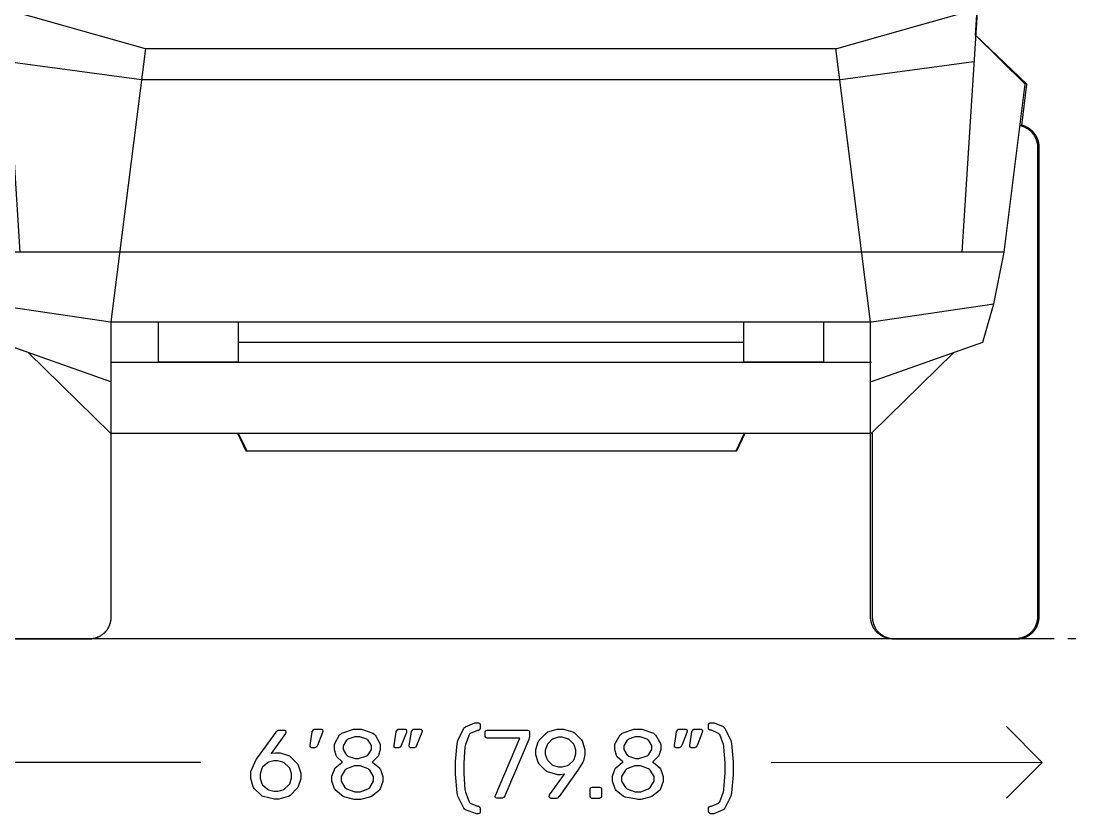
# Model space of a CAD drawing. Header units: millimetres. Extents: x 1207 to 16421, y -1609 to 10563.
# Drawn here: x 11391.6 to 11832.2, y 1003.5 to 1334.8 of the extents above; entities that cross this region are included whole.
import ezdxf

# ---------------------------------------------------------------- set-up
doc = ezdxf.new("R2010")
doc.units = ezdxf.units.MM
doc.layers.add('blueprint import', color=6, linetype='Continuous')

msp = doc.modelspace()

# ---------------------------------------------------------------- linework, layer by layer
at = {"layer": 'blueprint import'}
for points in [[(11391.152, 1238.216), (11382.045, 1382.268), (11439.443, 1505.912), (11455.656, 1505.912), (11453.805, 1500.28), (11721.927, 1500.28), (11720.063, 1505.912), (11736.268, 1505.912), (11793.663, 1382.268), (11784.541, 1238.216)], [(11439.443, 1505.912), (11384.71, 1340.025), (11443.402, 1323.329), (11732.306, 1323.329), (11791, 1340.025), (11736.268, 1505.912)], [(11376.93, 1076.688), (11394.395, 1076.688), (11411.846, 1076.688), (11419.776, 1076.688), (11419.776, 1076.688), (11419.821, 1076.688), (11419.989, 1076.688), (11419.989, 1076.688), (11420.036, 1076.688), (11420.186, 1076.688), (11420.186, 1076.688), (11420.293, 1076.688), (11420.293, 1076.688), (11420.412, 1076.688), (11420.412, 1076.688), (11420.532, 1076.688), (11420.532, 1076.688), (11420.636, 1076.688), (11420.636, 1076.688), (11420.753, 1076.688), (11420.86, 1076.701), (11421.094, 1076.749), (11421.201, 1076.773), (11421.318, 1076.794), (11421.424, 1076.818), (11421.661, 1076.866), (11421.661, 1076.866), (11421.767, 1076.89), (11421.767, 1076.89), (11421.885, 1076.912), (11421.991, 1076.936), (11422.226, 1076.983), (11422.332, 1076.996), (11422.332, 1076.996), (11422.449, 1077.02), (11422.449, 1077.02), (11422.449, 1077.02), (11422.556, 1077.042), (11422.556, 1077.042), (11422.675, 1077.066), (11422.793, 1077.114), (11422.793, 1077.114), (11422.899, 1077.159), (11422.899, 1077.159), (11423.016, 1077.207), (11423.123, 1077.255), (11423.24, 1077.29), (11423.357, 1077.337), (11423.464, 1077.385), (11423.581, 1077.431), (11423.685, 1077.479), (11423.807, 1077.526), (11423.924, 1077.561), (11424.031, 1077.609), (11424.148, 1077.657), (11424.254, 1077.702), (11424.278, 1077.715), (11424.465, 1077.82), (11424.465, 1077.82), (11424.489, 1077.843), (11424.667, 1077.926), (11424.667, 1077.926), (11424.687, 1077.95), (11424.865, 1078.043), (11424.865, 1078.043), (11424.891, 1078.067), (11425.077, 1078.174), (11425.077, 1078.174), (11425.088, 1078.198), (11425.279, 1078.315), (11425.279, 1078.315), (11425.29, 1078.339), (11425.477, 1078.445), (11425.477, 1078.445), (11425.503, 1078.469), (11425.655, 1078.586), (11425.655, 1078.586), (11425.679, 1078.61), (11425.842, 1078.741), (11425.842, 1078.741), (11425.855, 1078.764), (11426.02, 1078.906), (11426.02, 1078.906), (11426.044, 1078.927), (11426.209, 1079.058), (11426.209, 1079.058), (11426.22, 1079.081), (11426.385, 1079.223), (11426.385, 1079.223), (11426.411, 1079.247), (11426.563, 1079.377), (11426.563, 1079.377), (11426.585, 1079.401), (11426.726, 1079.551), (11426.726, 1079.551), (11426.739, 1079.577), (11426.88, 1079.742), (11426.88, 1079.742), (11426.904, 1079.766), (11427.047, 1079.92), (11427.047, 1079.92), (11427.058, 1079.942), (11427.199, 1080.094), (11427.199, 1080.094), (11427.21, 1080.12), (11427.351, 1080.285), (11427.351, 1080.285), (11427.362, 1080.306), (11427.493, 1080.458), (11427.493, 1080.458), (11427.506, 1080.485), (11427.623, 1080.66), (11427.623, 1080.66), (11427.634, 1080.682), (11427.764, 1080.873), (11427.764, 1080.873), (11427.777, 1080.897), (11427.905, 1081.071), (11427.905, 1081.071), (11427.918, 1081.097), (11428.012, 1081.273), (11428.012, 1081.273), (11428.025, 1081.308), (11428.129, 1081.486), (11428.129, 1081.486), (11428.142, 1081.521), (11428.235, 1081.683), (11428.235, 1081.683), (11428.283, 1081.792), (11428.377, 1082.029), (11428.424, 1082.133), (11428.47, 1082.25), (11428.507, 1082.357), (11428.555, 1082.474), (11428.555, 1082.474), (11428.6, 1082.591), (11428.6, 1082.591), (11428.648, 1082.698), (11428.696, 1082.815), (11428.741, 1082.924), (11428.778, 1083.041), (11428.826, 1083.158), (11428.826, 1083.158), (11428.872, 1083.265), (11428.872, 1083.265), (11428.896, 1083.382), (11428.896, 1083.382), (11428.92, 1083.488), (11428.92, 1083.488), (11428.965, 1083.723), (11428.989, 1083.829), (11429.013, 1083.947), (11429.037, 1084.055), (11429.05, 1084.172), (11429.074, 1084.29), (11429.095, 1084.396), (11429.119, 1084.513), (11429.143, 1084.62), (11429.191, 1084.854), (11429.213, 1084.961), (11429.237, 1085.078), (11429.261, 1085.187), (11429.261, 1085.869), (11429.261, 1085.927), (11429.261, 1086.071), (11429.261, 1086.071), (11429.261, 1086.907), (11429.261, 1089.405), (11429.261, 1098.088), (11429.261, 1110.366), (11429.261, 1124.422), (11429.261, 1138.47), (11429.261, 1150.724), (11429.261, 1159.397), (11429.261, 1162.672), (11429.261, 1162.672), (11482.286, 1162.672), (11485.846, 1155.238), (11690.545, 1155.238), (11694.094, 1162.672), (11747.13, 1162.672), (11747.13, 1086.164), (11747.13, 1086.116), (11747.13, 1085.962), (11747.13, 1085.962), (11747.13, 1085.917), (11747.13, 1085.751), (11747.13, 1085.751), (11747.13, 1085.187), (11747.154, 1085.078), (11747.177, 1084.961), (11747.191, 1084.854), (11747.236, 1084.62), (11747.26, 1084.513), (11747.284, 1084.396), (11747.284, 1084.396), (11747.308, 1084.29), (11747.308, 1084.29), (11747.353, 1084.055), (11747.377, 1083.947), (11747.401, 1083.829), (11747.425, 1083.723), (11747.471, 1083.488), (11747.484, 1083.382), (11747.508, 1083.265), (11747.555, 1083.158), (11747.555, 1083.158), (11747.601, 1083.041), (11747.601, 1083.041), (11747.649, 1082.924), (11747.697, 1082.815), (11747.742, 1082.698), (11747.779, 1082.591), (11747.827, 1082.474), (11747.827, 1082.474), (11747.873, 1082.357), (11747.873, 1082.357), (11747.92, 1082.25), (11747.966, 1082.133), (11748.014, 1082.029), (11748.051, 1081.909), (11748.051, 1081.909), (11748.096, 1081.792), (11748.096, 1081.792), (11748.144, 1081.683), (11748.155, 1081.664), (11748.261, 1081.486), (11748.261, 1081.486), (11748.274, 1081.462), (11748.368, 1081.273), (11748.368, 1081.273), (11748.379, 1081.249), (11748.485, 1081.071), (11748.485, 1081.071), (11748.496, 1081.051), (11748.615, 1080.873), (11748.615, 1080.873), (11748.626, 1080.849), (11748.756, 1080.66), (11748.756, 1080.66), (11748.767, 1080.65), (11748.887, 1080.458), (11748.887, 1080.458), (11748.898, 1080.448), (11749.028, 1080.285), (11749.028, 1080.285), (11749.039, 1080.261), (11749.182, 1080.094), (11749.182, 1080.094), (11749.193, 1080.083), (11749.345, 1079.92), (11749.345, 1079.92), (11749.356, 1079.896), (11749.499, 1079.742), (11749.499, 1079.742), (11749.523, 1079.718), (11749.664, 1079.551), (11749.664, 1079.551), (11749.675, 1079.542), (11749.819, 1079.377), (11749.819, 1079.377), (11749.842, 1079.353), (11750.005, 1079.223), (11750.005, 1079.223), (11750.016, 1079.199), (11750.183, 1079.058), (11750.183, 1079.058), (11750.207, 1079.036), (11750.357, 1078.906), (11750.357, 1078.906), (11750.381, 1078.895), (11750.548, 1078.741), (11750.548, 1078.741), (11750.559, 1078.727), (11750.726, 1078.586), (11750.726, 1078.586), (11750.748, 1078.573), (11750.9, 1078.445), (11750.9, 1078.445), (11750.924, 1078.432), (11751.113, 1078.315), (11751.113, 1078.315), (11751.124, 1078.302), (11751.315, 1078.174), (11751.315, 1078.174), (11751.339, 1078.163), (11751.513, 1078.043), (11751.513, 1078.043), (11751.537, 1078.035), (11751.715, 1077.926), (11751.715, 1077.926), (11751.736, 1077.913), (11751.927, 1077.82), (11751.927, 1077.82), (11751.951, 1077.809), (11752.125, 1077.702), (11752.125, 1077.702), (11752.242, 1077.657), (11752.351, 1077.609), (11752.47, 1077.561), (11752.575, 1077.526), (11752.811, 1077.431), (11752.916, 1077.385), (11753.033, 1077.337), (11753.139, 1077.29), (11753.257, 1077.255), (11753.374, 1077.207), (11753.483, 1077.159), (11753.6, 1077.114), (11753.6, 1077.114), (11753.706, 1077.066), (11753.706, 1077.066), (11753.941, 1077.02), (11754.047, 1076.996), (11754.165, 1076.983), (11754.271, 1076.96), (11754.506, 1076.912), (11754.506, 1076.912), (11754.614, 1076.89), (11754.614, 1076.89), (11754.731, 1076.866), (11754.838, 1076.842), (11755.072, 1076.794), (11755.179, 1076.773), (11755.296, 1076.749), (11755.403, 1076.725), (11755.52, 1076.701), (11755.637, 1076.688), (11756.087, 1076.688), (11756.087, 1076.688), (11756.204, 1076.688), (11756.204, 1076.688), (11756.31, 1076.688), (11756.358, 1076.688), (11756.521, 1076.688), (11756.521, 1076.688), (11758.515, 1076.688), (11764.499, 1076.688), (11781.974, 1076.688), (11799.425, 1076.688), (11807.355, 1076.688), (11807.355, 1076.688), (11807.405, 1076.688), (11807.555, 1076.688), (11807.555, 1076.688), (11807.602, 1076.688), (11807.757, 1076.688), (11807.757, 1076.688), (11807.874, 1076.688), (11807.874, 1076.688), (11807.991, 1076.688), (11807.991, 1076.688), (11808.321, 1076.688), (11808.439, 1076.701), (11808.556, 1076.725), (11808.556, 1076.725), (11808.665, 1076.749), (11808.665, 1076.749), (11808.782, 1076.773), (11808.888, 1076.794), (11809.123, 1076.842), (11809.229, 1076.866), (11809.347, 1076.89), (11809.347, 1076.89), (11809.453, 1076.912), (11809.453, 1076.912), (11809.688, 1076.96), (11809.796, 1076.983), (11809.913, 1076.996), (11810.02, 1077.02), (11810.254, 1077.066), (11810.361, 1077.114), (11810.361, 1077.114), (11810.478, 1077.159), (11810.478, 1077.159), (11810.585, 1077.207), (11810.702, 1077.255), (11810.819, 1077.29), (11810.928, 1077.337), (11811.045, 1077.385), (11811.151, 1077.431), (11811.386, 1077.526), (11811.492, 1077.561), (11811.61, 1077.609), (11811.714, 1077.657), (11811.714, 1077.657), (11811.833, 1077.702), (11811.833, 1077.702), (11811.857, 1077.715), (11812.035, 1077.82), (11812.035, 1077.82), (11812.059, 1077.843), (11812.233, 1077.926), (11812.233, 1077.926), (11812.257, 1077.95), (11812.444, 1078.043), (11812.444, 1078.043), (11812.457, 1078.067), (11812.648, 1078.174), (11812.648, 1078.174), (11812.672, 1078.198), (11812.845, 1078.315), (11812.845, 1078.315), (11812.869, 1078.339), (11813.061, 1078.445), (11813.061, 1078.445), (11813.069, 1078.469), (11813.234, 1078.586), (11813.234, 1078.586), (11813.258, 1078.61), (11813.412, 1078.741), (11813.412, 1078.741), (11813.436, 1078.764), (11813.599, 1078.906), (11813.599, 1078.906), (11813.612, 1078.927), (11813.777, 1079.058), (11813.777, 1079.058), (11813.801, 1079.081), (11813.953, 1079.223), (11813.953, 1079.223), (11813.977, 1079.247), (11814.142, 1079.377), (11814.142, 1079.377), (11814.155, 1079.401), (11814.296, 1079.551), (11814.296, 1079.551), (11814.32, 1079.577), (11814.459, 1079.742), (11814.459, 1079.742), (11814.472, 1079.766), (11814.613, 1079.92), (11814.613, 1079.92), (11814.626, 1079.942), (11814.779, 1080.094), (11814.779, 1080.094), (11814.792, 1080.12), (11814.933, 1080.285), (11814.933, 1080.285), (11814.946, 1080.306), (11815.063, 1080.458), (11815.063, 1080.458), (11815.076, 1080.485), (11815.204, 1080.66), (11815.204, 1080.66), (11815.213, 1080.682), (11815.343, 1080.873), (11815.343, 1080.873), (11815.356, 1080.897), (11815.474, 1081.071), (11815.474, 1081.071), (11815.484, 1081.097), (11815.591, 1081.273), (11815.591, 1081.273), (11815.604, 1081.308), (11815.699, 1081.486), (11815.699, 1081.486), (11815.708, 1081.521), (11815.817, 1081.683), (11815.817, 1081.683), (11815.862, 1081.792), (11815.91, 1081.909), (11815.947, 1082.029), (11815.993, 1082.133), (11816.04, 1082.25), (11816.086, 1082.357), (11816.182, 1082.591), (11816.216, 1082.698), (11816.264, 1082.815), (11816.312, 1082.924), (11816.405, 1083.158), (11816.405, 1083.158), (11816.453, 1083.265), (11816.453, 1083.265), (11816.475, 1083.382), (11816.488, 1083.488), (11816.488, 1083.488), (11816.512, 1083.606), (11816.512, 1083.606), (11816.536, 1083.723), (11816.559, 1083.829), (11816.583, 1083.947), (11816.605, 1084.055), (11816.653, 1084.29), (11816.677, 1084.396), (11816.677, 1084.396), (11816.701, 1084.513), (11816.701, 1084.513), (11816.722, 1084.62), (11816.746, 1084.737), (11816.759, 1084.854), (11816.783, 1084.961), (11816.807, 1085.078), (11816.831, 1085.187), (11816.831, 1085.869), (11816.831, 1085.927), (11816.831, 1086.071), (11816.831, 1086.071), (11816.831, 1088.191), (11816.831, 1094.541), (11816.831, 1116.775), (11816.831, 1148.203), (11816.831, 1184.226), (11816.831, 1220.235), (11816.831, 1251.636), (11816.831, 1273.851), (11816.831, 1282.275), (11816.831, 1282.275), (11816.831, 1282.321), (11816.831, 1282.451), (11816.831, 1282.451), (11816.831, 1282.499), (11816.831, 1282.629), (11816.831, 1282.629), (11816.831, 1282.675), (11816.831, 1282.816), (11816.831, 1282.816), (11816.831, 1282.864), (11816.807, 1282.994), (11816.807, 1282.994), (11816.807, 1283.04), (11816.783, 1283.168), (11816.783, 1283.168), (11816.783, 1283.218), (11816.759, 1283.359), (11816.759, 1283.359), (11816.746, 1283.383), (11816.746, 1283.537), (11816.746, 1283.537), (11816.733, 1283.559), (11816.722, 1283.711), (11816.722, 1283.711), (11816.714, 1283.737), (11816.701, 1283.902), (11816.701, 1283.902), (11816.69, 1283.924), (11816.653, 1284.076), (11816.653, 1284.076), (11816.64, 1284.102), (11816.605, 1284.267), (11816.605, 1284.267), (11816.592, 1284.291), (11816.559, 1284.443), (11816.559, 1284.443), (11816.546, 1284.467), (11816.512, 1284.619), (11816.512, 1284.619), (11816.499, 1284.645), (11816.475, 1284.808), (11816.475, 1284.808), (11816.462, 1284.832), (11816.405, 1284.986), (11816.405, 1284.986), (11816.392, 1285.01), (11816.336, 1285.162), (11816.336, 1285.162), (11816.325, 1285.184), (11816.264, 1285.351), (11816.264, 1285.351), (11816.251, 1285.375), (11816.195, 1285.527), (11816.195, 1285.527), (11816.182, 1285.553), (11816.134, 1285.703), (11816.134, 1285.703), (11816.123, 1285.727), (11816.064, 1285.894), (11816.064, 1285.894), (11816.053, 1285.918), (11815.969, 1286.068), (11815.969, 1286.068), (11815.958, 1286.092), (11815.886, 1286.259), (11815.886, 1286.259), (11815.875, 1286.283), (11815.793, 1286.433), (11815.793, 1286.433), (11815.782, 1286.456), (11815.699, 1286.611), (11815.699, 1286.611), (11815.689, 1286.634), (11815.615, 1286.802), (11815.615, 1286.802), (11815.604, 1286.821), (11815.497, 1286.975), (11815.497, 1286.975), (11815.484, 1286.999), (11815.38, 1287.13), (11815.38, 1287.13), (11815.367, 1287.154), (11815.274, 1287.295), (11815.274, 1287.295), (11815.263, 1287.316), (11815.156, 1287.447), (11815.156, 1287.447), (11815.133, 1287.471), (11815.05, 1287.612), (11815.05, 1287.612), (11815.026, 1287.636), (11814.933, 1287.766), (11814.933, 1287.766), (11814.909, 1287.79), (11814.815, 1287.931), (11814.815, 1287.931), (11814.792, 1287.953), (11814.685, 1288.083), (11814.685, 1288.083), (11814.661, 1288.107), (11814.544, 1288.237), (11814.544, 1288.237), (11814.52, 1288.261), (11814.414, 1288.402), (11814.414, 1288.402), (11814.39, 1288.426), (11814.272, 1288.557), (11814.272, 1288.557), (11814.249, 1288.578), (11814.142, 1288.696), (11814.142, 1288.696), (11814.118, 1288.72), (11814.001, 1288.826), (11814.001, 1288.826), (11813.977, 1288.85), (11813.871, 1288.967), (11813.871, 1288.967), (11813.847, 1288.991), (11813.706, 1289.097), (11813.706, 1289.097), (11813.684, 1289.121), (11813.556, 1289.239), (11813.556, 1289.239), (11813.53, 1289.263), (11813.388, 1289.369), (11813.388, 1289.369), (11813.365, 1289.393), (11813.234, 1289.51), (11813.234, 1289.51), (11813.21, 1289.534), (11813.082, 1289.627), (11813.082, 1289.627), (11813.061, 1289.651), (11812.917, 1289.734), (11812.917, 1289.734), (11812.893, 1289.758), (11812.765, 1289.851), (11812.765, 1289.851), (11812.741, 1289.862), (11812.598, 1289.955), (11812.598, 1289.955), (11812.574, 1289.968), (11812.444, 1290.077), (11812.444, 1290.077), (11812.424, 1290.086), (11812.281, 1290.194), (11812.281, 1290.194), (11812.257, 1290.203), (11812.103, 1290.277), (11812.103, 1290.277), (11812.079, 1290.288), (11811.929, 1290.37), (11811.929, 1290.37), (11811.905, 1290.381), (11811.738, 1290.464), (11811.738, 1290.464), (11811.714, 1290.474), (11811.56, 1290.548), (11811.56, 1290.548), (11811.54, 1290.559), (11811.386, 1290.642), (11811.386, 1290.642), (11811.362, 1290.653), (11811.195, 1290.735), (11811.195, 1290.735), (11811.175, 1290.746), (11811.021, 1290.794), (11811.021, 1290.794), (11810.997, 1290.807), (11810.83, 1290.863), (11810.83, 1290.863), (11810.806, 1290.876), (11810.656, 1290.937), (11810.656, 1290.937), (11810.632, 1290.948), (11810.478, 1291.007), (11810.478, 1291.007), (11810.454, 1291.017), (11810.291, 1291.065), (11810.291, 1291.065), (11810.267, 1291.078), (11810.113, 1291.135), (11810.113, 1291.135), (11810.089, 1291.148), (11809.935, 1291.185), (11809.935, 1291.185), (11809.913, 1291.196), (11809.748, 1291.23), (11809.748, 1291.23), (11809.724, 1291.241), (11809.57, 1291.278), (11809.57, 1291.278), (11811.738, 1308.493), (11790.294, 1329.009), (11790.294, 1329.009), (11793.663, 1382.245)], [(11802.171, 1238.216), (11811.045, 1308.469), (11790.294, 1329.009)], [(11376.954, 1076.688), (11394.416, 1076.688), (11411.868, 1076.688), (11419.798, 1076.688), (11419.798, 1076.688), (11419.845, 1076.688), (11419.999, 1076.688), (11419.999, 1076.688), (11420.045, 1076.688), (11420.21, 1076.688), (11420.21, 1076.688), (11420.317, 1076.688), (11420.317, 1076.688), (11420.434, 1076.688), (11420.434, 1076.688), (11420.551, 1076.688), (11420.551, 1076.688), (11420.66, 1076.688), (11420.66, 1076.688), (11420.779, 1076.688), (11420.883, 1076.701), (11421.118, 1076.749), (11421.224, 1076.773), (11421.342, 1076.794), (11421.448, 1076.818), (11421.683, 1076.866), (11421.683, 1076.866), (11421.791, 1076.89), (11421.791, 1076.89), (11421.909, 1076.912), (11422.015, 1076.936), (11422.25, 1076.983), (11422.356, 1076.996), (11422.356, 1076.996), (11422.473, 1077.02), (11422.473, 1077.02), (11422.473, 1077.02), (11422.58, 1077.042), (11422.58, 1077.042), (11422.697, 1077.066), (11422.814, 1077.114), (11422.814, 1077.114), (11422.923, 1077.159), (11422.923, 1077.159), (11423.04, 1077.207), (11423.147, 1077.255), (11423.264, 1077.29), (11423.381, 1077.337), (11423.488, 1077.385), (11423.605, 1077.431), (11423.711, 1077.479), (11423.829, 1077.526), (11423.946, 1077.561), (11424.054, 1077.609), (11424.172, 1077.657), (11424.278, 1077.702), (11424.302, 1077.715), (11424.489, 1077.82), (11424.489, 1077.82), (11424.513, 1077.843), (11424.687, 1077.926), (11424.687, 1077.926), (11424.713, 1077.95), (11424.891, 1078.043), (11424.891, 1078.043), (11424.915, 1078.067), (11425.088, 1078.174), (11425.088, 1078.174), (11425.112, 1078.198), (11425.303, 1078.315), (11425.303, 1078.315), (11425.314, 1078.339), (11425.503, 1078.445), (11425.503, 1078.445), (11425.527, 1078.469), (11425.679, 1078.586), (11425.679, 1078.586), (11425.701, 1078.61), (11425.868, 1078.741), (11425.868, 1078.741), (11425.879, 1078.764), (11426.044, 1078.906), (11426.044, 1078.906), (11426.07, 1078.927), (11426.22, 1079.058), (11426.22, 1079.058), (11426.244, 1079.081), (11426.411, 1079.223), (11426.411, 1079.223), (11426.422, 1079.247), (11426.585, 1079.377), (11426.585, 1079.377), (11426.609, 1079.401), (11426.752, 1079.551), (11426.752, 1079.551), (11426.763, 1079.577), (11426.904, 1079.742), (11426.904, 1079.742), (11426.928, 1079.766), (11427.058, 1079.92), (11427.058, 1079.92), (11427.071, 1079.942), (11427.221, 1080.094), (11427.221, 1080.094), (11427.234, 1080.12), (11427.375, 1080.285), (11427.375, 1080.285), (11427.388, 1080.306), (11427.517, 1080.458), (11427.517, 1080.458), (11427.53, 1080.485), (11427.647, 1080.66), (11427.647, 1080.66), (11427.66, 1080.682), (11427.788, 1080.873), (11427.788, 1080.873), (11427.801, 1080.897), (11427.918, 1081.071), (11427.918, 1081.071), (11427.931, 1081.097), (11428.036, 1081.273), (11428.036, 1081.273), (11428.049, 1081.308), (11428.153, 1081.486), (11428.153, 1081.486), (11428.153, 1081.521), (11428.259, 1081.683), (11428.259, 1081.683), (11428.307, 1081.792), (11428.4, 1082.029), (11428.448, 1082.133), (11428.483, 1082.25), (11428.531, 1082.357), (11428.579, 1082.474), (11428.579, 1082.474), (11428.624, 1082.591), (11428.624, 1082.591), (11428.672, 1082.698), (11428.718, 1082.815), (11428.755, 1082.924), (11428.848, 1083.158), (11428.848, 1083.158), (11428.896, 1083.265), (11428.896, 1083.265), (11428.92, 1083.382), (11428.92, 1083.382), (11428.943, 1083.488), (11428.943, 1083.488), (11428.989, 1083.723), (11429.013, 1083.829), (11429.037, 1083.947), (11429.05, 1084.055), (11429.095, 1084.29), (11429.119, 1084.396), (11429.143, 1084.513), (11429.167, 1084.62), (11429.213, 1084.854), (11429.237, 1084.961), (11429.261, 1085.078), (11429.284, 1085.187), (11429.284, 1085.869), (11429.284, 1085.927), (11429.284, 1086.071), (11429.284, 1086.071), (11429.284, 1087.141), (11429.284, 1090.336), (11429.284, 1101.47), (11429.284, 1117.214), (11429.284, 1135.241), (11429.284, 1153.259), (11429.284, 1168.977), (11429.284, 1180.1), (11429.284, 1184.307), (11429.284, 1184.307), (11429.284, 1209.171), (11443.756, 1323.353)], [(11808.864, 1291.254), (11808.888, 1291.254), (11809.051, 1291.209), (11809.051, 1291.209), (11809.062, 1291.209), (11809.229, 1291.161), (11809.229, 1291.161), (11809.253, 1291.161), (11809.407, 1291.111), (11809.407, 1291.111), (11809.429, 1291.111), (11809.594, 1291.054), (11809.594, 1291.054), (11809.618, 1291.054), (11809.772, 1290.983), (11809.772, 1290.983), (11809.796, 1290.983), (11809.959, 1290.913), (11809.959, 1290.913), (11809.972, 1290.913), (11810.137, 1290.839), (11810.137, 1290.839), (11810.161, 1290.831), (11810.311, 1290.783), (11810.311, 1290.783), (11810.337, 1290.77), (11810.502, 1290.711), (11810.502, 1290.711), (11810.515, 1290.7), (11810.68, 1290.618), (11810.68, 1290.618), (11810.702, 1290.605), (11810.854, 1290.524), (11810.854, 1290.524), (11810.88, 1290.524), (11811.045, 1290.442), (11811.045, 1290.442), (11811.058, 1290.429), (11811.221, 1290.346), (11811.221, 1290.346), (11811.245, 1290.333), (11811.399, 1290.253), (11811.399, 1290.253), (11811.423, 1290.253), (11811.586, 1290.17), (11811.586, 1290.17), (11811.597, 1290.157), (11811.738, 1290.053), (11811.738, 1290.053), (11811.764, 1290.04), (11811.905, 1289.936), (11811.905, 1289.936), (11811.916, 1289.936), (11812.059, 1289.827), (11812.059, 1289.827), (11812.079, 1289.816), (11812.222, 1289.71), (11812.222, 1289.71), (11812.233, 1289.699), (11812.376, 1289.604), (11812.376, 1289.604), (11812.4, 1289.59), (11812.528, 1289.486), (11812.528, 1289.486), (11812.541, 1289.473), (11812.691, 1289.356), (11812.691, 1289.356), (11812.704, 1289.343), (11812.845, 1289.215), (11812.845, 1289.215), (11812.859, 1289.202), (11813.013, 1289.084), (11813.013, 1289.084), (11813.024, 1289.071), (11813.165, 1288.945), (11813.165, 1288.945), (11813.178, 1288.935), (11813.308, 1288.804), (11813.308, 1288.804), (11813.319, 1288.791), (11813.436, 1288.674), (11813.436, 1288.674), (11813.447, 1288.663), (11813.575, 1288.533), (11813.575, 1288.533), (11813.588, 1288.52), (11813.706, 1288.379), (11813.706, 1288.379), (11813.719, 1288.366), (11813.847, 1288.224), (11813.847, 1288.224), (11813.86, 1288.213), (11813.977, 1288.061), (11813.977, 1288.061), (11813.99, 1288.051), (11814.118, 1287.907), (11814.118, 1287.907), (11814.131, 1287.896), (11814.225, 1287.742), (11814.225, 1287.742), (11814.236, 1287.729), (11814.342, 1287.588), (11814.342, 1287.588), (11814.355, 1287.564), (11814.459, 1287.425), (11814.459, 1287.425), (11814.472, 1287.414), (11814.568, 1287.271), (11814.568, 1287.271), (11814.577, 1287.247), (11814.685, 1287.106), (11814.685, 1287.106), (11814.698, 1287.093), (11814.792, 1286.952), (11814.792, 1286.952), (11814.805, 1286.93), (11814.909, 1286.776), (11814.909, 1286.776), (11814.922, 1286.752), (11815.002, 1286.587), (11815.002, 1286.587), (11815.015, 1286.574), (11815.085, 1286.411), (11815.085, 1286.411), (11815.096, 1286.387), (11815.18, 1286.235), (11815.18, 1286.235), (11815.193, 1286.209), (11815.274, 1286.046), (11815.274, 1286.046), (11815.287, 1286.035), (11815.356, 1285.868), (11815.356, 1285.868), (11815.367, 1285.844), (11815.428, 1285.692), (11815.428, 1285.692), (11815.441, 1285.67), (11815.497, 1285.503), (11815.497, 1285.503), (11815.51, 1285.479), (11815.569, 1285.325), (11815.569, 1285.325), (11815.569, 1285.301), (11815.628, 1285.138), (11815.628, 1285.138), (11815.628, 1285.127), (11815.699, 1284.96), (11815.699, 1284.96), (11815.699, 1284.936), (11815.769, 1284.786), (11815.769, 1284.786), (11815.769, 1284.762), (11815.817, 1284.595), (11815.817, 1284.595), (11815.817, 1284.584), (11815.862, 1284.421), (11815.862, 1284.421), (11815.862, 1284.397), (11815.91, 1284.243), (11815.91, 1284.243), (11815.91, 1284.219), (11815.947, 1284.052), (11815.947, 1284.052), (11815.947, 1284.043), (11815.993, 1283.878), (11815.993, 1283.878), (11815.993, 1283.854), (11816.016, 1283.7), (11816.016, 1283.7), (11816.016, 1283.676), (11816.04, 1283.513), (11816.04, 1283.513), (11816.04, 1283.5), (11816.064, 1283.335), (11816.064, 1283.335), (11816.064, 1283.29), (11816.086, 1283.149), (11816.086, 1283.149), (11816.086, 1283.112), (11816.11, 1282.97), (11816.11, 1282.97), (11816.11, 1282.934), (11816.134, 1282.792), (11816.134, 1282.792), (11816.134, 1282.747), (11816.134, 1282.606), (11816.134, 1282.606), (11816.134, 1282.569), (11816.134, 1282.427), (11816.134, 1282.427), (11816.134, 1282.393), (11816.134, 1282.252), (11816.134, 1282.252), (11816.134, 1086.164), (11816.134, 1086.116), (11816.134, 1085.962), (11816.134, 1085.962), (11816.134, 1085.917), (11816.134, 1085.751), (11816.134, 1085.751), (11816.134, 1085.187), (11816.11, 1085.078), (11816.086, 1084.961), (11816.064, 1084.854), (11816.016, 1084.62), (11815.993, 1084.513), (11815.969, 1084.396), (11815.947, 1084.29), (11815.923, 1084.172), (11815.91, 1084.055), (11815.886, 1083.947), (11815.862, 1083.829), (11815.838, 1083.723), (11815.793, 1083.488), (11815.769, 1083.382), (11815.745, 1083.265), (11815.699, 1083.158), (11815.652, 1083.041), (11815.615, 1082.924), (11815.569, 1082.815), (11815.521, 1082.698), (11815.474, 1082.591), (11815.38, 1082.357), (11815.343, 1082.25), (11815.298, 1082.133), (11815.25, 1082.029), (11815.204, 1081.909), (11815.204, 1081.909), (11815.156, 1081.792), (11815.156, 1081.792), (11815.109, 1081.683), (11815.096, 1081.664), (11815.002, 1081.486), (11815.002, 1081.486), (11814.978, 1081.462), (11814.885, 1081.273), (11814.885, 1081.273), (11814.861, 1081.249), (11814.779, 1081.071), (11814.779, 1081.071), (11814.755, 1081.051), (11814.637, 1080.873), (11814.637, 1080.873), (11814.613, 1080.849), (11814.496, 1080.66), (11814.496, 1080.66), (11814.472, 1080.65), (11814.366, 1080.458), (11814.366, 1080.458), (11814.342, 1080.448), (11814.225, 1080.285), (11814.225, 1080.285), (11814.201, 1080.261), (11814.073, 1080.094), (11814.073, 1080.094), (11814.049, 1080.083), (11813.921, 1079.92), (11813.921, 1079.92), (11813.897, 1079.896), (11813.753, 1079.742), (11813.753, 1079.742), (11813.729, 1079.718), (11813.599, 1079.551), (11813.599, 1079.551), (11813.575, 1079.542), (11813.436, 1079.377), (11813.436, 1079.377), (11813.412, 1079.353), (11813.258, 1079.223), (11813.258, 1079.223), (11813.234, 1079.199), (11813.082, 1079.058), (11813.082, 1079.058), (11813.061, 1079.036), (11812.893, 1078.906), (11812.893, 1078.906), (11812.869, 1078.895), (11812.715, 1078.741), (11812.715, 1078.741), (11812.691, 1078.727), (11812.528, 1078.586), (11812.528, 1078.586), (11812.504, 1078.573), (11812.35, 1078.445), (11812.35, 1078.445), (11812.326, 1078.432), (11812.153, 1078.315), (11812.153, 1078.315), (11812.129, 1078.302), (11811.951, 1078.174), (11811.951, 1078.174), (11811.929, 1078.163), (11811.738, 1078.043), (11811.738, 1078.043), (11811.714, 1078.035), (11811.54, 1077.926), (11811.54, 1077.926), (11811.503, 1077.913), (11811.338, 1077.82), (11811.338, 1077.82), (11811.303, 1077.809), (11811.128, 1077.702), (11811.128, 1077.702), (11811.021, 1077.657), (11810.904, 1077.609), (11810.797, 1077.561), (11810.68, 1077.526), (11810.558, 1077.479), (11810.454, 1077.431), (11810.337, 1077.385), (11810.23, 1077.337), (11810.113, 1077.29), (11809.996, 1077.255), (11809.89, 1077.207), (11809.772, 1077.159), (11809.666, 1077.114), (11809.666, 1077.114), (11809.549, 1077.066), (11809.549, 1077.066), (11809.429, 1077.042), (11809.323, 1077.02), (11809.205, 1076.996), (11809.099, 1076.983), (11809.099, 1076.983), (11808.982, 1076.96), (11808.982, 1076.96), (11808.864, 1076.936), (11808.758, 1076.912), (11808.641, 1076.89), (11808.534, 1076.866), (11808.297, 1076.818), (11808.191, 1076.794), (11808.074, 1076.773), (11807.967, 1076.749), (11807.733, 1076.701), (11807.626, 1076.688), (11806.942, 1076.688), (11806.886, 1076.688), (11806.742, 1076.688), (11806.742, 1076.688), (11804.74, 1076.688), (11798.741, 1076.688), (11781.277, 1076.688), (11763.827, 1076.688), (11755.909, 1076.688), (11755.909, 1076.688), (11755.852, 1076.688), (11755.698, 1076.688), (11755.698, 1076.688), (11755.637, 1076.688), (11755.498, 1076.688), (11755.498, 1076.688), (11755.39, 1076.688), (11755.39, 1076.688), (11755.272, 1076.688), (11755.272, 1076.688), (11755.155, 1076.688), (11755.155, 1076.688), (11755.049, 1076.688), (11755.049, 1076.688), (11754.931, 1076.688), (11754.825, 1076.701), (11754.59, 1076.749), (11754.484, 1076.773), (11754.367, 1076.794), (11754.258, 1076.818), (11754.023, 1076.866), (11753.917, 1076.89), (11753.8, 1076.912), (11753.693, 1076.936), (11753.459, 1076.983), (11753.354, 1076.996), (11753.235, 1077.02), (11753.235, 1077.02), (11753.126, 1077.042), (11753.126, 1077.042), (11753.009, 1077.066), (11752.892, 1077.114), (11752.892, 1077.114), (11752.785, 1077.159), (11752.785, 1077.159), (11752.668, 1077.207), (11752.564, 1077.255), (11752.444, 1077.29), (11752.327, 1077.337), (11752.223, 1077.385), (11752.106, 1077.431), (11751.997, 1077.479), (11751.878, 1077.526), (11751.76, 1077.561), (11751.656, 1077.609), (11751.537, 1077.657), (11751.432, 1077.702), (11751.395, 1077.715), (11751.222, 1077.82), (11751.222, 1077.82), (11751.185, 1077.843), (11751.017, 1077.926), (11751.017, 1077.926), (11750.994, 1077.95), (11750.82, 1078.043), (11750.82, 1078.043), (11750.796, 1078.067), (11750.605, 1078.174), (11750.605, 1078.174), (11750.583, 1078.198), (11750.407, 1078.315), (11750.407, 1078.315), (11750.381, 1078.339), (11750.207, 1078.445), (11750.207, 1078.445), (11750.183, 1078.469), (11750.016, 1078.586), (11750.016, 1078.586), (11749.992, 1078.61), (11749.842, 1078.741), (11749.842, 1078.741), (11749.819, 1078.764), (11749.664, 1078.906), (11749.664, 1078.906), (11749.64, 1078.927), (11749.473, 1079.058), (11749.473, 1079.058), (11749.454, 1079.081), (11749.299, 1079.223), (11749.299, 1079.223), (11749.276, 1079.247), (11749.121, 1079.377), (11749.121, 1079.377), (11749.097, 1079.401), (11748.958, 1079.551), (11748.958, 1079.551), (11748.935, 1079.577), (11748.804, 1079.742), (11748.804, 1079.742), (11748.78, 1079.766), (11748.639, 1079.92), (11748.639, 1079.92), (11748.615, 1079.942), (11748.485, 1080.094), (11748.485, 1080.094), (11748.463, 1080.12), (11748.322, 1080.285), (11748.322, 1080.285), (11748.298, 1080.306), (11748.192, 1080.458), (11748.192, 1080.458), (11748.168, 1080.485), (11748.051, 1080.66), (11748.051, 1080.66), (11748.027, 1080.682), (11747.92, 1080.873), (11747.92, 1080.873), (11747.896, 1080.897), (11747.779, 1081.071), (11747.779, 1081.071), (11747.755, 1081.097), (11747.673, 1081.273), (11747.673, 1081.273), (11747.649, 1081.308), (11747.555, 1081.486), (11747.555, 1081.486), (11747.545, 1081.521), (11747.449, 1081.683), (11747.449, 1081.683), (11747.401, 1081.792), (11747.308, 1082.029), (11747.26, 1082.133), (11747.212, 1082.25), (11747.177, 1082.357), (11747.13, 1082.474), (11747.13, 1082.474), (11747.082, 1082.591), (11747.082, 1082.591), (11747.036, 1082.698), (11746.989, 1082.815), (11746.943, 1082.924), (11746.906, 1083.041), (11746.858, 1083.158), (11746.858, 1083.158), (11746.813, 1083.265), (11746.813, 1083.265), (11746.789, 1083.382), (11746.765, 1083.488), (11746.717, 1083.723), (11746.695, 1083.829), (11746.671, 1083.947), (11746.648, 1084.055), (11746.624, 1084.172), (11746.611, 1084.29), (11746.587, 1084.396), (11746.567, 1084.513), (11746.541, 1084.62), (11746.493, 1084.854), (11746.469, 1084.961), (11746.448, 1085.078), (11746.424, 1085.187), (11746.424, 1085.304), (11746.424, 1085.304), (11746.424, 1085.421), (11746.424, 1085.421), (11746.424, 1085.869), (11746.424, 1085.927), (11746.424, 1086.071), (11746.424, 1086.071), (11746.424, 1087.141), (11746.424, 1090.336), (11746.424, 1101.47), (11746.424, 1117.214), (11746.424, 1135.241), (11746.424, 1153.259), (11746.424, 1168.977), (11746.424, 1180.1), (11746.424, 1184.307), (11746.424, 1184.307), (11746.424, 1209.171), (11731.941, 1323.353)], [(11386.109, 1317.932), (11441.905, 1310.484), (11733.803, 1310.484), (11789.597, 1317.932)], [(11746.789, 1184.283), (11793.322, 1200.663), (11797.868, 1216.723), (11802.171, 1238.216), (11373.56, 1238.216), (11377.838, 1216.723), (11382.375, 1200.663), (11428.92, 1184.283)], [(11377.838, 1216.723), (11428.92, 1209.145), (11746.789, 1209.145), (11797.868, 1216.723)], [(11482.216, 1200.733), (11693.505, 1200.733)], [(11394.534, 1196.385), (11428.92, 1162.672), (11746.789, 1162.672), (11781.196, 1196.385)], [(11428.92, 1192.295), (11746.789, 1192.295)], [(11481.969, 1162.672), (11485.505, 1155.214), (11690.206, 1155.214), (11693.753, 1162.672)], [(11358.241, 1076.866), (11823.123, 1076.866)], [(11828.779, 1076.866), (11832.173, 1076.866)], [(11803.148, 1040.056), (11818.149, 1025.055), (11803.148, 1010.054)], [(11466.672, 1025.055), (11359.032, 1025.055)], [(11818.149, 1025.055), (11704.91, 1024.925)]]:
    msp.add_lwpolyline(points, dxfattribs=at)
for points in [[(11448.986, 1209.145), (11482.203, 1209.145), (11482.203, 1192.295), (11448.986, 1192.295), (11448.986, 1209.145)], [(11693.505, 1209.145), (11726.72, 1209.145), (11726.72, 1192.295), (11693.505, 1192.295), (11693.505, 1209.145)], [(11576.86, 1005.553), (11576.508, 1005.883), (11574.056, 1010.996), (11573.913, 1011.678), (11573.761, 1012.375), (11573.005, 1020.083), (11573.005, 1022.638), (11573.005, 1025.374), (11573.761, 1032.878), (11573.913, 1033.56), (11574.056, 1034.257), (11576.519, 1039.346), (11576.86, 1039.665), (11577.201, 1039.996), (11581.115, 1041.633), (11582.424, 1041.633), (11582.585, 1041.633), (11583.056, 1041.41), (11583.104, 1041.362), (11583.141, 1041.329), (11583.376, 1040.856), (11583.376, 1040.693), (11583.376, 1039.359), (11583.376, 1039.205), (11583.165, 1038.771), (11583.13, 1038.723), (11583.08, 1038.677), (11582.691, 1038.451), (11582.561, 1038.451), (11582.177, 1038.451), (11579.147, 1037.144), (11578.934, 1036.885), (11578.71, 1036.638), (11577.153, 1032.526), (11577.06, 1031.96), (11576.953, 1031.395), (11576.495, 1024.818), (11576.495, 1022.614), (11576.495, 1020.27), (11576.953, 1013.791), (11577.06, 1013.225), (11577.153, 1012.66), (11578.71, 1008.544), (11578.934, 1008.286), (11579.147, 1008.038), (11582.177, 1006.744), (11582.561, 1006.733), (11582.705, 1006.733), (11583.08, 1006.509), (11583.13, 1006.461), (11583.165, 1006.424), (11583.376, 1005.977), (11583.376, 1005.825), (11583.376, 1004.493), (11583.376, 1004.328), (11583.141, 1003.857), (11583.104, 1003.809), (11583.056, 1003.772), (11582.574, 1003.538), (11582.424, 1003.538), (11581.831, 1003.549), (11577.19, 1005.236), (11576.86, 1005.553)], [(11679.034, 1003.833), (11678.986, 1003.881), (11678.751, 1004.363), (11678.751, 1004.515), (11678.751, 1005.849), (11678.751, 1006.014), (11678.962, 1006.437), (11679.01, 1006.485), (11679.047, 1006.531), (11679.435, 1006.757), (11679.576, 1006.757), (11679.954, 1006.767), (11682.947, 1008.062), (11683.171, 1008.309), (11683.382, 1008.568), (11684.974, 1012.705), (11685.067, 1013.272), (11685.16, 1013.848), (11685.632, 1020.448), (11685.632, 1022.638), (11685.632, 1024.985), (11685.16, 1031.417), (11685.067, 1031.983), (11684.974, 1032.548), (11683.382, 1036.662), (11683.171, 1036.909), (11682.947, 1037.17), (11679.954, 1038.475), (11679.576, 1038.475), (11679.435, 1038.475), (11679.047, 1038.699), (11679.01, 1038.747), (11678.962, 1038.795), (11678.751, 1039.229), (11678.751, 1039.37), (11678.751, 1040.712), (11678.751, 1040.89), (11678.986, 1041.349), (11679.034, 1041.386), (11679.07, 1041.433), (11679.505, 1041.657), (11679.659, 1041.657), (11681.049, 1041.657), (11684.878, 1040.02), (11685.234, 1039.692), (11685.575, 1039.37), (11688.012, 1034.281), (11688.166, 1033.586), (11688.308, 1032.904), (11689.074, 1025.233), (11689.074, 1022.662), (11689.074, 1019.929), (11688.318, 1012.399), (11688.166, 1011.704), (11688.012, 1011.022), (11685.562, 1005.905), (11685.234, 1005.577), (11684.878, 1005.26), (11680.956, 1003.609), (11679.659, 1003.609), (11679.587, 1003.599), (11679.07, 1003.796), (11679.034, 1003.833)], [(11492.361, 1010.961), (11491.96, 1011.185), (11488.932, 1014.167), (11488.732, 1014.532), (11488.521, 1014.91), (11487.496, 1018.302), (11487.496, 1019.423), (11487.496, 1021.295), (11489.827, 1026.254), (11490.298, 1026.916), (11498.078, 1037.746), (11498.078, 1037.756), (11498.275, 1038.004), (11498.312, 1038.041), (11498.336, 1038.087), (11498.723, 1038.406), (11498.784, 1038.43), (11498.831, 1038.451), (11499.29, 1038.56), (11499.444, 1038.56), (11501.436, 1038.56), (11501.577, 1038.56), (11501.979, 1038.334), (11502.011, 1038.288), (11502.048, 1038.252), (11502.246, 1037.817), (11502.246, 1037.663), (11502.246, 1037.535), (11502.072, 1037.19), (11502.035, 1037.133), (11496.084, 1028.836), (11496.262, 1028.886), (11497.887, 1029.084), (11498.443, 1029.084), (11499.748, 1029.084), (11503.297, 1027.989), (11503.673, 1027.774), (11504.051, 1027.564), (11506.961, 1024.629), (11507.172, 1024.264), (11507.374, 1023.91), (11508.421, 1020.59), (11508.421, 1019.467), (11508.421, 1018.255), (11507.374, 1014.979), (11507.172, 1014.602), (11506.961, 1014.237), (11503.968, 1011.233), (11503.579, 1011.009), (11503.178, 1010.785), (11499.29, 1009.676), (11497.993, 1009.676), (11497.441, 1009.676), (11492.75, 1010.751), (11492.361, 1010.961)], [(11512.428, 1031.453), (11512.393, 1031.501), (11512.297, 1032.031), (11512.31, 1032.09), (11513.218, 1037.793), (11513.242, 1037.993), (11514.065, 1038.97), (11514.348, 1038.97), (11516.952, 1038.97), (11517.069, 1038.97), (11517.388, 1038.808), (11517.425, 1038.771), (11517.447, 1038.734), (11517.601, 1038.382), (11517.601, 1038.265), (11517.601, 1038.11), (11517.508, 1037.663), (11517.495, 1037.615), (11515.362, 1032.114), (11515.325, 1032.04), (11514.949, 1031.488), (11514.917, 1031.44), (11514.867, 1031.408), (11514.348, 1031.206), (11514.183, 1031.206), (11512.921, 1031.206), (11512.864, 1031.217), (11512.439, 1031.417), (11512.428, 1031.453)], [(11526.569, 1010.69), (11526.156, 1010.868), (11523.009, 1013.353), (11522.786, 1013.672), (11522.551, 1014.002), (11521.456, 1017.184), (11521.456, 1018.244), (11521.456, 1019.304), (11522.445, 1022.155), (11522.644, 1022.451), (11522.846, 1022.755), (11525.544, 1025.079), (11525.885, 1025.233), (11525.616, 1025.396), (11523.505, 1027.459), (11523.352, 1027.707), (11523.198, 1027.965), (11522.445, 1030.476), (11522.445, 1031.299), (11522.445, 1032.702), (11524.647, 1036.557), (11525.097, 1036.885), (11525.531, 1037.237), (11530.42, 1038.949), (11532.06, 1038.949), (11533.791, 1038.949), (11538.562, 1037.25), (11539.012, 1036.909), (11539.438, 1036.577), (11541.627, 1032.62), (11541.627, 1031.299), (11541.627, 1030.415), (11540.873, 1027.989), (11540.732, 1027.731), (11540.578, 1027.47), (11538.493, 1025.383), (11538.234, 1025.22), (11538.575, 1025.055), (11541.275, 1022.735), (11541.473, 1022.427), (11541.664, 1022.132), (11542.676, 1019.163), (11542.676, 1018.174), (11542.676, 1017.043), (11541.547, 1013.965), (11541.332, 1013.637), (11541.108, 1013.318), (11537.963, 1010.844), (11537.561, 1010.668), (11537.151, 1010.49), (11533.309, 1009.63), (11532.034, 1009.63), (11530.667, 1009.63), (11526.971, 1010.514), (11526.569, 1010.69)], [(11536.267, 1027.978), (11536.551, 1028.189), (11537.987, 1030.476), (11537.987, 1031.23), (11537.987, 1032.066), (11536.571, 1034.351), (11536.291, 1034.561), (11536.008, 1034.777), (11533.061, 1035.802), (11532.084, 1035.802), (11531.022, 1035.802), (11528.126, 1034.777), (11527.853, 1034.561), (11527.57, 1034.351), (11526.18, 1032.02), (11526.18, 1031.23), (11526.18, 1030.402), (11527.57, 1028.12), (11527.853, 1027.905), (11528.126, 1027.707), (11531.093, 1026.656), (11532.084, 1026.656), (11532.496, 1026.669), (11535.984, 1027.774), (11536.267, 1027.978)], [(11547.45, 1031.453), (11547.413, 1031.501), (11547.333, 1032.007), (11547.357, 1032.066), (11548.26, 1037.769), (11548.284, 1037.969), (11549.111, 1038.949), (11549.392, 1038.949), (11551.998, 1038.949), (11552.115, 1038.949), (11552.432, 1038.784), (11552.469, 1038.747), (11552.493, 1038.71), (11552.643, 1038.358), (11552.643, 1038.241), (11552.643, 1038.087), (11552.55, 1037.639), (11552.539, 1037.591), (11550.406, 1032.09), (11550.373, 1032.02), (11549.995, 1031.464), (11549.958, 1031.417), (11549.911, 1031.384), (11549.392, 1031.182), (11549.229, 1031.182), (11547.969, 1031.182), (11547.908, 1031.193), (11547.474, 1031.417), (11547.45, 1031.453)], [(11553.848, 1031.453), (11553.811, 1031.501), (11553.729, 1032.007), (11553.753, 1032.066), (11554.659, 1037.769), (11554.682, 1037.969), (11555.51, 1038.949), (11555.79, 1038.949), (11558.396, 1038.949), (11558.514, 1038.949), (11558.831, 1038.784), (11558.868, 1038.747), (11558.892, 1038.71), (11559.054, 1038.358), (11559.054, 1038.241), (11559.054, 1038.087), (11558.948, 1037.639), (11558.937, 1037.591), (11556.815, 1032.09), (11556.783, 1032.02), (11556.394, 1031.464), (11556.357, 1031.417), (11556.309, 1031.384), (11555.803, 1031.182), (11555.64, 1031.182), (11554.365, 1031.182), (11554.307, 1031.193), (11553.872, 1031.417), (11553.848, 1031.453)], [(11589.844, 1010.301), (11589.798, 1010.349), (11589.62, 1010.794), (11589.62, 1010.938), (11589.705, 1011.302), (11599.887, 1035.131), (11586.451, 1035.131), (11586.275, 1035.131), (11585.817, 1035.352), (11585.769, 1035.402), (11585.721, 1035.445), (11585.498, 1035.921), (11585.498, 1036.071), (11585.498, 1037.591), (11585.498, 1037.78), (11585.695, 1038.275), (11585.745, 1038.312), (11585.78, 1038.358), (11586.275, 1038.58), (11586.451, 1038.58), (11603.053, 1038.58), (11603.231, 1038.58), (11603.714, 1038.358), (11603.761, 1038.312), (11603.796, 1038.275), (11604.009, 1037.769), (11604.009, 1037.591), (11604.009, 1036.212), (11604.009, 1035.823), (11603.737, 1034.766), (11603.69, 1034.622), (11593.627, 1011.092), (11593.595, 1011.022), (11593.204, 1010.418), (11593.169, 1010.373), (11593.119, 1010.336), (11592.626, 1010.077), (11592.474, 1010.077), (11590.434, 1010.077), (11590.363, 1010.077), (11589.881, 1010.266), (11589.844, 1010.301)], [(11612.399, 1010.301), (11612.351, 1010.349), (11612.175, 1010.794), (11612.175, 1010.938), (11612.175, 1011.066), (11612.293, 1011.422), (11612.33, 1011.457), (11618.598, 1020.164), (11618.433, 1020.129), (11616.843, 1019.916), (11616.311, 1019.916), (11615.818, 1019.929), (11611.539, 1021.061), (11611.174, 1021.272), (11610.809, 1021.495), (11608.003, 1024.382), (11607.805, 1024.738), (11607.603, 1025.103), (11606.65, 1028.282), (11606.65, 1029.331), (11606.65, 1030.5), (11607.603, 1033.61), (11607.805, 1033.975), (11607.992, 1034.34), (11610.879, 1037.32), (11611.267, 1037.546), (11611.645, 1037.78), (11615.533, 1038.925), (11616.83, 1038.925), (11618.22, 1038.925), (11622.025, 1037.817), (11622.427, 1037.591), (11622.803, 1037.368), (11625.726, 1034.425), (11625.926, 1034.055), (11626.115, 1033.704), (11627.105, 1030.487), (11627.105, 1029.401), (11627.105, 1028.413), (11626.445, 1025.739), (11626.315, 1025.444), (11626.184, 1025.159), (11624.416, 1022.192), (11624.206, 1021.884), (11616.311, 1010.807), (11616.263, 1010.751), (11615.805, 1010.256), (11615.768, 1010.219), (11615.722, 1010.182), (11615.192, 1009.984), (11615.027, 1009.984), (11612.988, 1009.984), (11612.929, 1010.008), (11612.436, 1010.266), (11612.399, 1010.301)], [(11620.094, 1023.923), (11620.329, 1024.054), (11622.273, 1025.869), (11622.427, 1026.091), (11622.568, 1026.328), (11623.285, 1028.589), (11623.285, 1029.331), (11623.285, 1030.155), (11622.568, 1032.396), (11622.427, 1032.633), (11622.283, 1032.878), (11620.342, 1034.705), (11620.094, 1034.835), (11619.847, 1034.963), (11617.62, 1035.6), (11616.875, 1035.6), (11616.076, 1035.6), (11613.943, 1034.963), (11613.709, 1034.835), (11613.461, 1034.705), (11611.552, 1032.878), (11611.409, 1032.633), (11611.267, 1032.396), (11610.549, 1030.098), (11610.549, 1029.331), (11610.549, 1028.53), (11611.267, 1026.328), (11611.409, 1026.091), (11611.552, 1025.869), (11613.448, 1024.054), (11613.696, 1023.923), (11613.93, 1023.793), (11616.122, 1023.157), (11616.854, 1023.157), (11617.653, 1023.157), (11619.836, 1023.806), (11620.094, 1023.923)], [(11643.683, 1010.69), (11643.282, 1010.868), (11640.137, 1013.353), (11639.913, 1013.672), (11639.678, 1014.002), (11638.582, 1017.184), (11638.582, 1018.244), (11638.582, 1019.304), (11639.572, 1022.155), (11639.772, 1022.451), (11639.974, 1022.755), (11642.669, 1025.079), (11643.01, 1025.233), (11642.743, 1025.396), (11640.63, 1027.459), (11640.48, 1027.707), (11640.326, 1027.965), (11639.572, 1030.476), (11639.572, 1031.299), (11639.572, 1032.702), (11641.774, 1036.557), (11642.224, 1036.885), (11642.658, 1037.237), (11647.547, 1038.949), (11649.185, 1038.949), (11650.92, 1038.949), (11655.681, 1037.25), (11656.126, 1036.909), (11656.565, 1036.577), (11658.754, 1032.62), (11658.754, 1031.299), (11658.754, 1030.415), (11658.001, 1027.989), (11657.846, 1027.731), (11657.694, 1027.483), (11655.62, 1025.383), (11655.36, 1025.22), (11655.692, 1025.055), (11658.4, 1022.735), (11658.6, 1022.427), (11658.791, 1022.132), (11659.803, 1019.163), (11659.803, 1018.174), (11659.803, 1017.043), (11658.672, 1013.965), (11658.461, 1013.637), (11658.224, 1013.318), (11655.088, 1010.844), (11654.691, 1010.668), (11654.278, 1010.49), (11650.434, 1009.63), (11649.165, 1009.63), (11648.646, 1009.643), (11644.085, 1010.514), (11643.683, 1010.69)], [(11653.394, 1027.978), (11653.676, 1028.189), (11655.114, 1030.476), (11655.114, 1031.23), (11655.114, 1032.066), (11653.698, 1034.351), (11653.418, 1034.561), (11653.133, 1034.777), (11650.188, 1035.802), (11649.209, 1035.802), (11648.151, 1035.802), (11645.251, 1034.777), (11644.98, 1034.561), (11644.698, 1034.351), (11643.305, 1032.02), (11643.305, 1031.23), (11643.305, 1030.402), (11644.698, 1028.12), (11644.98, 1027.905), (11645.251, 1027.707), (11648.22, 1026.656), (11649.209, 1026.656), (11649.624, 1026.669), (11653.109, 1027.774), (11653.394, 1027.978)], [(11664.577, 1031.453), (11664.54, 1031.501), (11664.458, 1032.007), (11664.482, 1032.066), (11665.387, 1037.769), (11665.411, 1037.969), (11666.239, 1038.949), (11666.519, 1038.949), (11669.125, 1038.949), (11669.242, 1038.949), (11669.56, 1038.784), (11669.597, 1038.747), (11669.62, 1038.71), (11669.775, 1038.358), (11669.775, 1038.241), (11669.775, 1038.087), (11669.677, 1037.639), (11669.666, 1037.591), (11667.533, 1032.09), (11667.498, 1032.02), (11667.123, 1031.464), (11667.086, 1031.417), (11667.038, 1031.384), (11666.519, 1031.182), (11666.356, 1031.182), (11665.094, 1031.182), (11665.035, 1031.193), (11664.601, 1031.417), (11664.577, 1031.453)], [(11670.974, 1031.453), (11670.939, 1031.501), (11670.856, 1032.007), (11670.88, 1032.066), (11671.788, 1037.769), (11671.81, 1037.969), (11672.637, 1038.949), (11672.92, 1038.949), (11675.5, 1038.949), (11675.617, 1038.949), (11675.936, 1038.784), (11675.969, 1038.747), (11675.993, 1038.71), (11676.16, 1038.358), (11676.16, 1038.241), (11676.16, 1038.087), (11676.054, 1037.639), (11676.043, 1037.591), (11673.921, 1032.09), (11673.886, 1032.02), (11673.495, 1031.464), (11673.46, 1031.417), (11673.415, 1031.384), (11672.909, 1031.182), (11672.741, 1031.182), (11671.469, 1031.182), (11671.412, 1031.193), (11670.997, 1031.417), (11670.974, 1031.453)], [(11501.245, 1013.741), (11501.492, 1013.872), (11503.495, 1015.677), (11503.649, 1015.911), (11503.79, 1016.159), (11504.546, 1018.596), (11504.546, 1019.399), (11504.546, 1020.257), (11503.803, 1022.605), (11503.649, 1022.84), (11503.495, 1023.087), (11501.47, 1024.912), (11501.223, 1025.031), (11500.977, 1025.159), (11498.714, 1025.785), (11497.969, 1025.785), (11497.146, 1025.785), (11494.952, 1025.159), (11494.705, 1025.031), (11494.457, 1024.912), (11492.455, 1023.087), (11492.314, 1022.84), (11492.162, 1022.605), (11491.408, 1020.201), (11491.408, 1019.399), (11491.408, 1018.526), (11492.162, 1016.159), (11492.314, 1015.911), (11492.455, 1015.677), (11494.457, 1013.861), (11494.705, 1013.741), (11494.952, 1013.624), (11497.216, 1013.025), (11497.969, 1013.025), (11498.784, 1013.025), (11500.997, 1013.624), (11501.245, 1013.741)], [(11536.903, 1014.284), (11537.22, 1014.532), (11538.847, 1017.29), (11538.847, 1018.198), (11538.847, 1019.186), (11537.22, 1021.884), (11536.903, 1022.119), (11536.571, 1022.366), (11533.202, 1023.582), (11532.084, 1023.582), (11530.859, 1023.582), (11527.533, 1022.366), (11527.216, 1022.119), (11526.886, 1021.884), (11525.272, 1019.128), (11525.272, 1018.198), (11525.272, 1017.217), (11526.886, 1014.532), (11527.216, 1014.284), (11527.533, 1014.05), (11530.939, 1012.81), (11532.084, 1012.81), (11533.282, 1012.81), (11536.571, 1014.05), (11536.903, 1014.284)], [(11654.03, 1014.284), (11654.347, 1014.532), (11655.953, 1017.29), (11655.953, 1018.198), (11655.953, 1019.186), (11654.334, 1021.884), (11654.03, 1022.119), (11653.698, 1022.366), (11650.329, 1023.582), (11649.209, 1023.582), (11647.986, 1023.582), (11644.661, 1022.366), (11644.344, 1022.119), (11644.016, 1021.884), (11642.421, 1019.128), (11642.421, 1018.198), (11642.421, 1017.217), (11644.016, 1014.532), (11644.344, 1014.284), (11644.661, 1014.05), (11648.066, 1012.81), (11649.209, 1012.81), (11650.414, 1012.81), (11653.698, 1014.05), (11654.03, 1014.284)], [(11629.544, 1010.301), (11629.496, 1010.349), (11629.273, 1010.831), (11629.273, 1010.985), (11629.273, 1013.791), (11629.273, 1013.965), (11629.496, 1014.439), (11629.544, 1014.484), (11629.59, 1014.545), (11630.063, 1014.78), (11630.226, 1014.78), (11633.032, 1014.78), (11633.197, 1014.78), (11633.669, 1014.545), (11633.714, 1014.484), (11633.749, 1014.439), (11633.986, 1013.954), (11633.986, 1013.791), (11633.986, 1010.985), (11633.986, 1010.82), (11633.749, 1010.349), (11633.714, 1010.301), (11633.669, 1010.266), (11633.186, 1010.032), (11633.032, 1010.032), (11630.226, 1010.032), (11630.157, 1010.041), (11629.59, 1010.266), (11629.544, 1010.301)]]:
    msp.add_lwpolyline(points, close=True, dxfattribs=at)

doc.saveas('drawing.dxf')
